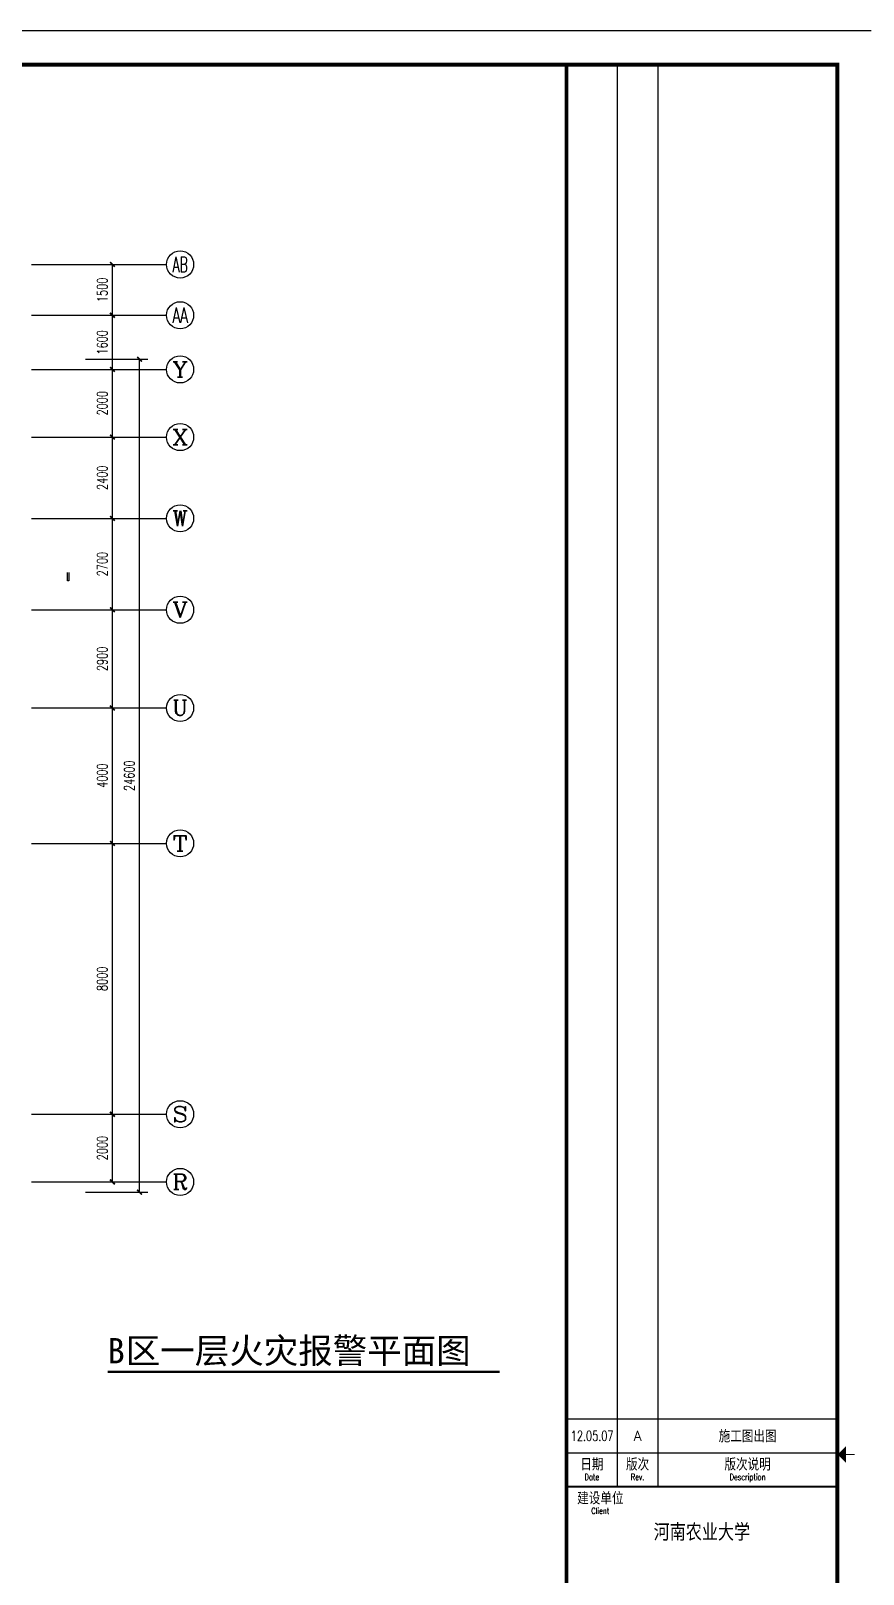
# Model space of a CAD drawing. Extents: x 190999 to 918899, y -200814 to 215286.
# Drawn here: x 403976 to 428562, y 110301 to 155886 of the extents above; entities that cross this region are included whole.
import ezdxf
from ezdxf.enums import TextEntityAlignment as Align

# ---------------------------------------------------------------- set-up
doc = ezdxf.new("R2010")
doc.units = 0
doc.header["$LTSCALE"] = 1000
doc.header["$MEASUREMENT"] = 0
doc.layers.get('Defpoints').update_dxf_attribs({"color": 1})
for name, color, linetype in [('A-Lvtry', 250, 'Continuous'), ('AXIS', 3, 'Continuous'), ('AXIS_TEXT', 7, 'Continuous'), ('DIM_SYMB', 3, 'Continuous'), ('PUB_TEXT', 7, 'Continuous'), ('图框', 189, 'Continuous')]:
    doc.layers.add(name, color=color, linetype=linetype)
doc.styles.add('_TCH_AXIS', font='COMPLEX', dxfattribs={"bigfont": 'GBCBIG'})
doc.styles.add('COMPLEX', font='COMPLEX')
doc.styles.add('DIM_FONT', font='SIMPLEX', dxfattribs={"width": 0.7, "bigfont": 'GBCBIG'})
doc.styles.add('HT', font='simhei.ttf')
doc.styles.add('TKZ1_tjhts.shx', font='tjromant.shx', dxfattribs={"bigfont": 'tjhts.shx'})
doc.styles.add('TKZ2_tjkts.shx', font='tjromant.shx', dxfattribs={"bigfont": 'tjkts.shx'})
doc.dimstyles.new('DIMN', dxfattribs={"dimtxt": 300, "dimasz": 100, "dimexe": 250, "dimexo": 300, "dimgap": 150, "dimtad": 1, "dimdec": 0, "dimzin": 0, "dimdsep": 46, "dimtxsty": 'DIM_FONT', "dimblk": 'ARCHTICK', "dimcen": 0.09, "dimclrt": 7, "dimazin": 2, "dimtfac": 1, "dimtdec": 0, "dimtix": 1, "dimtmove": 2, "dimatfit": 3, "dimfxl": 0, "dimtolj": 1, "dimtzin": 0, "dimarcsym": 0})

# ---------------------------------------------------------------- blocks, each defined once
blk = doc.blocks.new('TJAD_TK_A0')
at = {"layer": '图框'}
for p, q in [((2162, 399.3), (973, 399.3)), ((2087, 389.3), (2087, -30.7)), ((2099, 389.3), (2099, -30.7)), ((2072, -10.7), (2152, -10.7)), ((2072, -20.7), (2152, -20.7)), ((2072, -30.7), (2152, -30.7))]:
    blk.add_line(p, q, dxfattribs=at)
at = {"layer": '图框', "const_width": 1.2}
blk.add_lwpolyline([(2152, -431.7), (2152, 389.3), (998, 389.3), (998, -431.7)], close=True, dxfattribs=at)
at = {"layer": '图框'}
for points, const_width in [([(2072, 389.3), (2072, -431.7)], 1), ([(2154.61, -21.2), (2157.11, -21.2)], 0.3), ([(2072, -30.7), (2152, -30.7)], 0.6)]:
    blk.add_lwpolyline(points, dxfattribs=dict(at, const_width=const_width))
blk.add_solid([(2154.61, -23.7), (2154.61, -18.7), (2152.11, -21.2)], dxfattribs=at)
at = {"layer": '图框', "color": 3, "style": 'TKZ1_tjhts.shx'}
for s, height, p in [('施工图出图', 3.6, (2125.5, -15.83)), ('A', 3, (2093, -15.7)), ('河南农业大学', 5, (2112, -44.2))]:
    blk.add_text(s, height=height, dxfattribs=at).set_placement(p, align=Align.MIDDLE_CENTER)
at = {"layer": '图框', "color": 3, "style": 'TKZ1_tjhts.shx', "width": 0.7}
blk.add_text('12.05.07', height=3, dxfattribs=at).set_placement((2079.58, -15.7), align=Align.MIDDLE_CENTER)
at = {"layer": '图框', "style": 'TKZ2_tjkts.shx'}
for s, p in [('日期', (2079.5, -24.16)), ('版次', (2093, -24.16)), ('版次说明', (2125.5, -24.16)), ('建设单位', (2082, -34.16))]:
    blk.add_text(s, height=3.6, dxfattribs=at).set_placement(p, align=Align.MIDDLE_CENTER)
at = {"layer": '图框', "style": 'TKZ2_tjkts.shx', "width": 0.8}
for s, p in [('Date', (2079.5, -27.86)), ('Rev.', (2093, -27.86)), ('Description', (2125.5, -27.86)), ('Client', (2082, -37.86))]:
    blk.add_text(s, height=1.8, dxfattribs=at).set_placement(p, align=Align.MIDDLE_CENTER)
blk = doc.blocks.new('_ArchTick')
at = {"const_width": 0.5}
blk.add_lwpolyline([(-0.7, -0.7), (0.7, 0.7)], dxfattribs=at)
blk = doc.blocks.new('*D76')
at = {"layer": 'AXIS', "color": 0, "lineweight": -2}
for p, q in [((405590, 123886), (406635, 123886)), ((406385, 121886), (406385, 123886)), ((405590, 121886), (406635, 121886))]:
    blk.add_line(p, q, dxfattribs=at)
at = {"layer": 'Defpoints', "color": 0}
for p in [(405290, 123886), (406385, 123886), (405290, 121886)]:
    blk.add_point(p, dxfattribs=at)
at = {"layer": 'AXIS', "color": 0, "lineweight": -2, "xscale": 100, "yscale": 100, "zscale": 100}
for p, rotation in [((406385, 123886), 90), ((406385, 121886), 270)]:
    blk.add_blockref('_ArchTick', p, dxfattribs=dict(at, rotation=rotation))
at = {"layer": 'AXIS', "color": 7, "insert": (406085, 122886), "char_height": 300, "attachment_point": 5, "rotation": 90, "style": 'DIM_FONT'}
blk.add_mtext('\\A1;2000', dxfattribs=at)
blk = doc.blocks.new('*D77')
at = {"layer": 'AXIS', "color": 0, "lineweight": -2}
for p, q in [((405590, 131886), (406635, 131886)), ((406385, 123886), (406385, 131886)), ((405590, 123886), (406635, 123886))]:
    blk.add_line(p, q, dxfattribs=at)
at = {"layer": 'Defpoints', "color": 0}
for p in [(405290, 131886), (406385, 131886), (405290, 123886)]:
    blk.add_point(p, dxfattribs=at)
at = {"layer": 'AXIS', "color": 0, "lineweight": -2, "xscale": 100, "yscale": 100, "zscale": 100}
for p, rotation in [((406385, 131886), 90), ((406385, 123886), 270)]:
    blk.add_blockref('_ArchTick', p, dxfattribs=dict(at, rotation=rotation))
at = {"layer": 'AXIS', "color": 7, "insert": (406085, 127886), "char_height": 300, "attachment_point": 5, "rotation": 90, "style": 'DIM_FONT'}
blk.add_mtext('\\A1;8000', dxfattribs=at)
blk = doc.blocks.new('*D78')
at = {"layer": 'AXIS', "color": 0, "lineweight": -2}
for p, q in [((405590, 135886), (406635, 135886)), ((406385, 131886), (406385, 135886)), ((405590, 131886), (406635, 131886))]:
    blk.add_line(p, q, dxfattribs=at)
at = {"layer": 'Defpoints', "color": 0}
for p in [(405290, 135886), (406385, 135886), (405290, 131886)]:
    blk.add_point(p, dxfattribs=at)
at = {"layer": 'AXIS', "color": 0, "lineweight": -2, "xscale": 100, "yscale": 100, "zscale": 100}
for p, rotation in [((406385, 135886), 90), ((406385, 131886), 270)]:
    blk.add_blockref('_ArchTick', p, dxfattribs=dict(at, rotation=rotation))
at = {"layer": 'AXIS', "color": 7, "insert": (406085, 133886), "char_height": 300, "attachment_point": 5, "rotation": 90, "style": 'DIM_FONT'}
blk.add_mtext('\\A1;4000', dxfattribs=at)
blk = doc.blocks.new('*D79')
at = {"layer": 'AXIS', "color": 0, "lineweight": -2}
for p, q in [((405590, 138786), (406635, 138786)), ((406385, 135886), (406385, 138786)), ((405590, 135886), (406635, 135886))]:
    blk.add_line(p, q, dxfattribs=at)
at = {"layer": 'Defpoints', "color": 0}
for p in [(405290, 138786), (406385, 138786), (405290, 135886)]:
    blk.add_point(p, dxfattribs=at)
at = {"layer": 'AXIS', "color": 0, "lineweight": -2, "xscale": 100, "yscale": 100, "zscale": 100}
for p, rotation in [((406385, 138786), 90), ((406385, 135886), 270)]:
    blk.add_blockref('_ArchTick', p, dxfattribs=dict(at, rotation=rotation))
at = {"layer": 'AXIS', "color": 7, "insert": (406085, 137336), "char_height": 300, "attachment_point": 5, "rotation": 90, "style": 'DIM_FONT'}
blk.add_mtext('\\A1;2900', dxfattribs=at)
blk = doc.blocks.new('*D80')
at = {"layer": 'AXIS', "color": 0, "lineweight": -2}
for p, q in [((405590, 141486), (406635, 141486)), ((406385, 138786), (406385, 141486)), ((405590, 138786), (406635, 138786))]:
    blk.add_line(p, q, dxfattribs=at)
at = {"layer": 'Defpoints', "color": 0}
for p in [(405290, 141486), (406385, 141486), (405290, 138786)]:
    blk.add_point(p, dxfattribs=at)
at = {"layer": 'AXIS', "color": 0, "lineweight": -2, "xscale": 100, "yscale": 100, "zscale": 100}
for p, rotation in [((406385, 141486), 90), ((406385, 138786), 270)]:
    blk.add_blockref('_ArchTick', p, dxfattribs=dict(at, rotation=rotation))
at = {"layer": 'AXIS', "color": 7, "insert": (406085, 140136), "char_height": 300, "attachment_point": 5, "rotation": 90, "style": 'DIM_FONT'}
blk.add_mtext('\\A1;2700', dxfattribs=at)
blk = doc.blocks.new('*D81')
at = {"layer": 'AXIS', "color": 0, "lineweight": -2}
for p, q in [((405590, 143886), (406635, 143886)), ((406385, 141486), (406385, 143886)), ((405590, 141486), (406635, 141486))]:
    blk.add_line(p, q, dxfattribs=at)
at = {"layer": 'Defpoints', "color": 0}
for p in [(405290, 143886), (406385, 143886), (405290, 141486)]:
    blk.add_point(p, dxfattribs=at)
at = {"layer": 'AXIS', "color": 0, "lineweight": -2, "xscale": 100, "yscale": 100, "zscale": 100}
for p, rotation in [((406385, 143886), 90), ((406385, 141486), 270)]:
    blk.add_blockref('_ArchTick', p, dxfattribs=dict(at, rotation=rotation))
at = {"layer": 'AXIS', "color": 7, "insert": (406085, 142686), "char_height": 300, "attachment_point": 5, "rotation": 90, "style": 'DIM_FONT'}
blk.add_mtext('\\A1;2400', dxfattribs=at)
blk = doc.blocks.new('*D82')
at = {"layer": 'AXIS', "color": 0, "lineweight": -2}
for p, q in [((405590, 145886), (406635, 145886)), ((406385, 143886), (406385, 145886)), ((405590, 143886), (406635, 143886))]:
    blk.add_line(p, q, dxfattribs=at)
at = {"layer": 'Defpoints', "color": 0}
for p in [(405290, 145886), (406385, 145886), (405290, 143886)]:
    blk.add_point(p, dxfattribs=at)
at = {"layer": 'AXIS', "color": 0, "lineweight": -2, "xscale": 100, "yscale": 100, "zscale": 100}
for p, rotation in [((406385, 145886), 90), ((406385, 143886), 270)]:
    blk.add_blockref('_ArchTick', p, dxfattribs=dict(at, rotation=rotation))
at = {"layer": 'AXIS', "color": 7, "insert": (406085, 144886), "char_height": 300, "attachment_point": 5, "rotation": 90, "style": 'DIM_FONT'}
blk.add_mtext('\\A1;2000', dxfattribs=at)
blk = doc.blocks.new('*D83')
at = {"layer": 'AXIS', "color": 0, "lineweight": -2}
for p, q in [((405590, 147486), (406635, 147486)), ((406385, 145886), (406385, 147486)), ((405590, 145886), (406635, 145886))]:
    blk.add_line(p, q, dxfattribs=at)
at = {"layer": 'Defpoints', "color": 0}
for p in [(405290, 147486), (406385, 147486), (405290, 145886)]:
    blk.add_point(p, dxfattribs=at)
at = {"layer": 'AXIS', "color": 0, "lineweight": -2, "xscale": 100, "yscale": 100, "zscale": 100}
for p, rotation in [((406385, 147486), 90), ((406385, 145886), 270)]:
    blk.add_blockref('_ArchTick', p, dxfattribs=dict(at, rotation=rotation))
at = {"layer": 'AXIS', "color": 7, "insert": (406085, 146686), "char_height": 300, "attachment_point": 5, "rotation": 90, "style": 'DIM_FONT'}
blk.add_mtext('\\A1;1600', dxfattribs=at)
blk = doc.blocks.new('*D84')
at = {"layer": 'AXIS', "color": 0, "lineweight": -2}
for p, q in [((405590, 148986), (406635, 148986)), ((406385, 147486), (406385, 148986)), ((405590, 147486), (406635, 147486))]:
    blk.add_line(p, q, dxfattribs=at)
at = {"layer": 'Defpoints', "color": 0}
for p in [(405290, 148986), (406385, 148986), (405290, 147486)]:
    blk.add_point(p, dxfattribs=at)
at = {"layer": 'AXIS', "color": 0, "lineweight": -2, "xscale": 100, "yscale": 100, "zscale": 100}
for p, rotation in [((406385, 148986), 90), ((406385, 147486), 270)]:
    blk.add_blockref('_ArchTick', p, dxfattribs=dict(at, rotation=rotation))
at = {"layer": 'AXIS', "color": 7, "insert": (406085, 148236), "char_height": 300, "attachment_point": 5, "rotation": 90, "style": 'DIM_FONT'}
blk.add_mtext('\\A1;1500', dxfattribs=at)
blk = doc.blocks.new('*D85')
at = {"layer": 'AXIS', "color": 0, "lineweight": -2}
for p, q in [((405590, 146186), (407435, 146186)), ((407185, 121586), (407185, 146186)), ((405590, 121586), (407435, 121586))]:
    blk.add_line(p, q, dxfattribs=at)
at = {"layer": 'Defpoints', "color": 0}
for p in [(405290, 146186), (407185, 146186), (405290, 121586)]:
    blk.add_point(p, dxfattribs=at)
at = {"layer": 'AXIS', "color": 0, "lineweight": -2, "xscale": 100, "yscale": 100, "zscale": 100}
for p, rotation in [((407185, 146186), 90), ((407185, 121586), 270)]:
    blk.add_blockref('_ArchTick', p, dxfattribs=dict(at, rotation=rotation))
at = {"layer": 'AXIS', "color": 7, "insert": (406885, 133886), "char_height": 300, "attachment_point": 5, "rotation": 90, "style": 'DIM_FONT'}
blk.add_mtext('\\A1;24600', dxfattribs=at)
blk = doc.blocks.new('_AXISO')
blk.add_circle((0, 0), 0.5)
at = {"layer": 'AXIS_TEXT', "style": 'COMPLEX', "width": 1.041667}
blk.add_attdef('A', text='', height=0.56, dxfattribs=at).set_placement((-0.25, -0.28), (0.25, -0.28), align=Align.FIT)

msp = doc.modelspace()

# ---------------------------------------------------------------- linework, layer by layer
at = {"layer": 'A-Lvtry'}
msp.add_lwpolyline([(405095.1, 139886.5), (405095.1, 139641.7), (405055.1, 139641.7), (405055.1, 139886.5)], dxfattribs=at)
at = {"layer": 'AXIS'}
for p, q in [((403990.1, 148986.5), (407984.6, 148986.5)), ((403990.1, 147486.5), (407984.6, 147486.5)), ((403990.1, 145886.5), (407984.6, 145886.5)), ((403990.1, 143886.5), (407984.6, 143886.5)), ((403990.1, 141486.5), (407984.6, 141486.5)), ((403990.1, 138786.5), (407984.6, 138786.5)), ((403990.1, 135886.5), (407984.6, 135886.5)), ((403990.1, 131886.5), (407984.6, 131886.5)), ((403990.1, 123886.5), (407984.6, 123886.5)), ((403990.1, 121886.5), (407984.6, 121886.5))]:
    msp.add_line(p, q, dxfattribs=at)
at = {"layer": 'DIM_SYMB', "const_width": 70}
msp.add_lwpolyline([(406240.5, 116279), (417821, 116279)], dxfattribs=at)

# ---------------------------------------------------------------- block references
at = {"layer": 'AXIS'}
ref = msp.add_blockref('_AXISO', (408384.6, 148986.5), dxfattribs=dict(at, xscale=800, yscale=800, zscale=800))
ref.add_attrib('A', 'AB', dxfattribs={"layer": 'AXIS_TEXT', "height": 452.55, "style": '_TCH_AXIS', "width": 0.552632}).set_placement((408158.3, 148760.2), (408610.9, 148760.2), align=Align.FIT)
ref = msp.add_blockref('_AXISO', (408384.6, 147486.5), dxfattribs=dict(at, xscale=800, yscale=800, zscale=800))
ref.add_attrib('A', 'AA', dxfattribs={"layer": 'AXIS_TEXT', "height": 452.55, "style": '_TCH_AXIS', "width": 0.538462}).set_placement((408158.3, 147260.2), (408610.9, 147260.2), align=Align.FIT)
ref = msp.add_blockref('_AXISO', (408384.6, 145886.5), dxfattribs=dict(at, xscale=800, yscale=800, zscale=800))
ref.add_attrib('A', 'Y', dxfattribs={"layer": 'AXIS_TEXT', "height": 452.5, "style": '_TCH_AXIS', "width": 1.105263}).set_placement((408158.3, 145660.2), (408610.9, 145660.2), align=Align.FIT)
ref = msp.add_blockref('_AXISO', (408384.6, 143886.5), dxfattribs=dict(at, xscale=800, yscale=800, zscale=800))
ref.add_attrib('A', 'X', dxfattribs={"layer": 'AXIS_TEXT', "height": 452.5, "style": '_TCH_AXIS', "width": 1.166667}).set_placement((408158.3, 143660.2), (408610.9, 143660.2), align=Align.FIT)
ref = msp.add_blockref('_AXISO', (408384.6, 141486.5), dxfattribs=dict(at, xscale=800, yscale=800, zscale=800))
ref.add_attrib('A', 'W', dxfattribs={"layer": 'AXIS_TEXT', "height": 452.5, "style": '_TCH_AXIS', "width": 0.954545}).set_placement((408158.3, 141260.2), (408610.9, 141260.2), align=Align.FIT)
ref = msp.add_blockref('_AXISO', (408384.6, 138786.5), dxfattribs=dict(at, xscale=800, yscale=800, zscale=800))
ref.add_attrib('A', 'V', dxfattribs={"layer": 'AXIS_TEXT', "height": 452.5, "style": '_TCH_AXIS', "width": 1.166667}).set_placement((408158.3, 138560.2), (408610.9, 138560.2), align=Align.FIT)
ref = msp.add_blockref('_AXISO', (408384.6, 135886.5), dxfattribs=dict(at, xscale=800, yscale=800, zscale=800))
ref.add_attrib('A', 'U', dxfattribs={"layer": 'AXIS_TEXT', "height": 452.5, "style": '_TCH_AXIS', "width": 1.05}).set_placement((408158.3, 135660.2), (408610.9, 135660.2), align=Align.FIT)
ref = msp.add_blockref('_AXISO', (408384.6, 131886.5), dxfattribs=dict(at, xscale=800, yscale=800, zscale=800))
ref.add_attrib('A', 'T', dxfattribs={"layer": 'AXIS_TEXT', "height": 452.5, "style": '_TCH_AXIS', "width": 1.4}).set_placement((408158.3, 131660.2), (408610.9, 131660.2), align=Align.FIT)
ref = msp.add_blockref('_AXISO', (408384.6, 123886.5), dxfattribs=dict(at, xscale=800, yscale=800, zscale=800))
ref.add_attrib('A', 'S', dxfattribs={"layer": 'AXIS_TEXT', "height": 452.5, "style": '_TCH_AXIS', "width": 1.5}).set_placement((408158.3, 123660.2), (408610.9, 123660.2), align=Align.FIT)
ref = msp.add_blockref('_AXISO', (408384.6, 121886.5), dxfattribs=dict(at, xscale=800, yscale=800, zscale=800))
ref.add_attrib('A', 'R', dxfattribs={"layer": 'AXIS_TEXT', "height": 452.5, "style": '_TCH_AXIS', "width": 1.166667}).set_placement((408158.3, 121660.2), (408610.9, 121660.2), align=Align.FIT)
at = {"layer": '图框', "xscale": 100, "yscale": 100, "zscale": 100}
msp.add_blockref('TJAD_TK_A0', (212598.6, 115956.8), dxfattribs=at)

# ---------------------------------------------------------------- texts
at = {"layer": 'PUB_TEXT', "style": 'HT'}
for s, height, p in [('B', 746.8, (406240.5, 116528.7)), ('区一层火灾报警平面图', 746.84, (406780.6, 116528.7))]:
    msp.add_text(s, height=height, dxfattribs=at).set_placement(p)

# ---------------------------------------------------------------- dimensions: what is measured, and where the dimension line sits
at = {"layer": 'AXIS'}
for p1, p2, distance, picture, middle in [((405290.1, 147486.5), (405290.1, 148986.5), -1094.4, '*D84', (406084.6, 148236.5)), ((405290.1, 145886.5), (405290.1, 147486.5), -1094.4, '*D83', (406084.6, 146686.5)), ((405290.1, 121586.5), (405290.1, 146186.5), -1894.4, '*D85', (406884.6, 133886.5)), ((405290.1, 143886.5), (405290.1, 145886.5), -1094.4, '*D82', (406084.6, 144886.5)), ((405290.1, 141486.5), (405290.1, 143886.5), -1094.4, '*D81', (406084.6, 142686.5)), ((405290.1, 138786.5), (405290.1, 141486.5), -1094.4, '*D80', (406084.6, 140136.5)), ((405290.1, 135886.5), (405290.1, 138786.5), -1094.4, '*D79', (406084.6, 137336.5)), ((405290.1, 131886.5), (405290.1, 135886.5), -1094.4, '*D78', (406084.6, 133886.5)), ((405290.1, 123886.5), (405290.1, 131886.5), -1094.4, '*D77', (406084.6, 127886.5)), ((405290.1, 121886.5), (405290.1, 123886.5), -1094.4, '*D76', (406084.6, 122886.5))]:
    dim = msp.add_aligned_dim(p1=p1, p2=p2, distance=distance, dimstyle='DIMN', dxfattribs=at)
    dim.commit()
    dim.dimension.update_dxf_attribs({"geometry": picture, "text_midpoint": middle})

doc.saveas('drawing.dxf')
